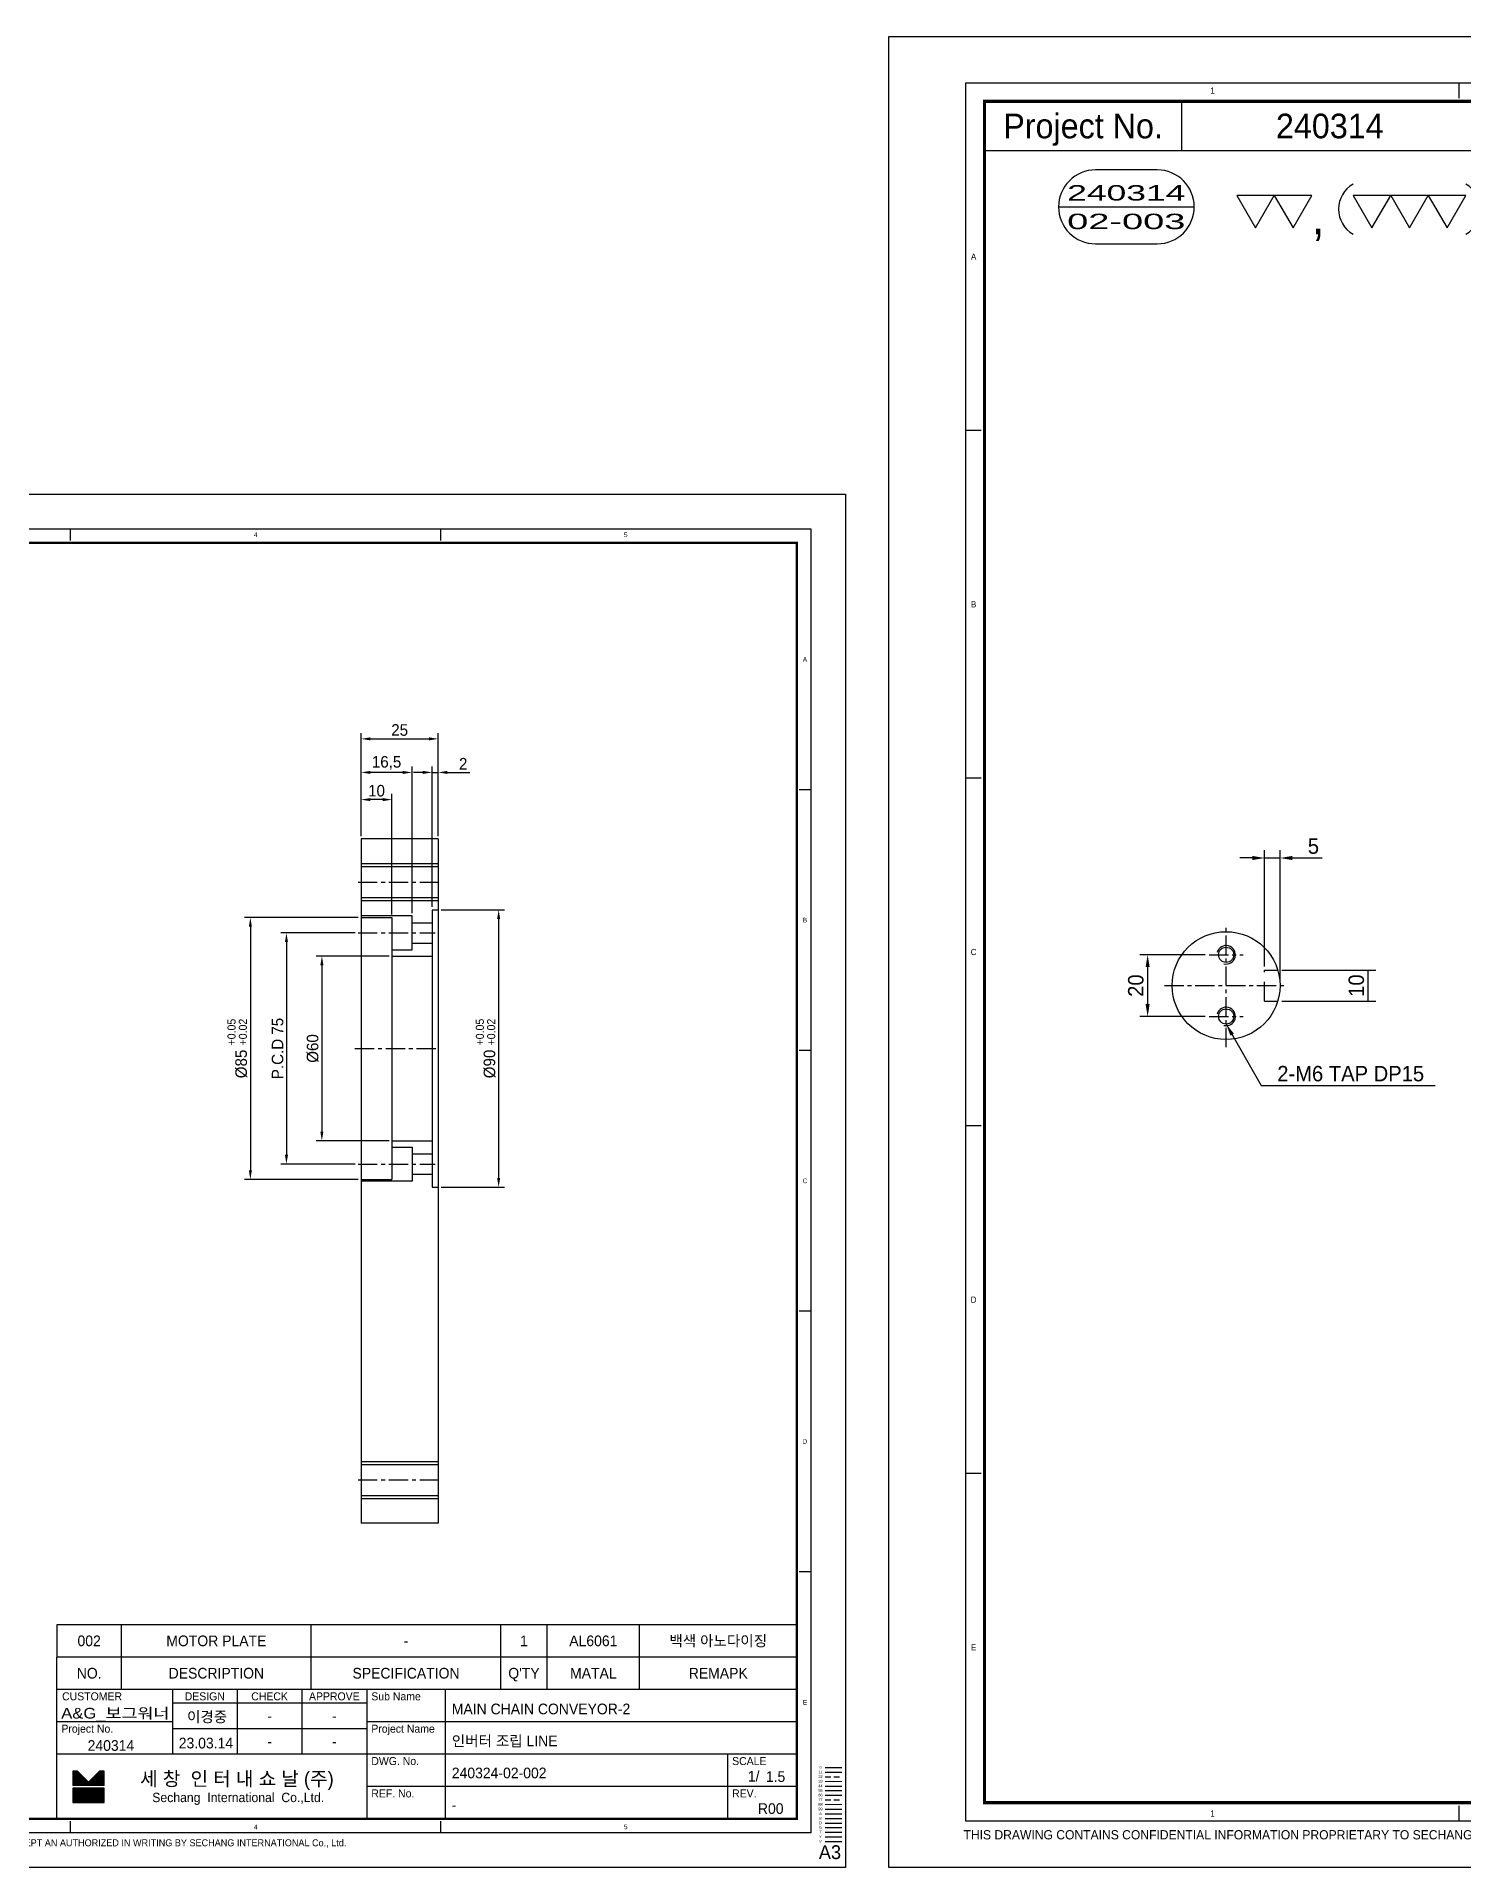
# Model space of a CAD drawing. Header units: inches. Extents: x 0 to 77285, y -118 to 40065.
# Drawn here: x 72357 to 72819, y 786 to 1380 of the extents above; entities that cross this region are included whole.
import ezdxf
from ezdxf.enums import TextEntityAlignment as Align

# ---------------------------------------------------------------- set-up
doc = ezdxf.new("R2010")
doc.units = ezdxf.units.IN
doc.header["$LTSCALE"] = 5
doc.header["$MEASUREMENT"] = 0
for name, pattern in [('CENTER', [2, 1.25, -0.25, 0.25, -0.25]), ('HIDDEN', [0.375, 0.25, -0.125]), ('PHANTOM', [2.5, 1.25, -0.25, 0.25, -0.25, 0.25, -0.25])]:
    doc.linetypes.add(name, pattern=pattern)
for name, color, linetype in [('11', 1, 'CENTER'), ('22', 2, 'HIDDEN'), ('44', 4, 'Continuous'), ('55', 5, 'Continuous'), ('66', 6, 'PHANTOM'), ('77', 40, 'HIDDEN'), ('99', 181, 'Continuous'), ('A', 8, 'Continuous'), ('B', 123, 'Continuous'), ('D', 3, 'Continuous'), ('G', 231, 'Continuous'), ('T', 3, 'Continuous'), ('VV', 1, 'Continuous'), ('Y', 60, 'Continuous')]:
    doc.layers.add(name, color=color, linetype=linetype)
doc.layers.add('33', color=3, linetype='PHANTOM', lineweight=9)
doc.layers.add('88', color=35, linetype='Continuous', lineweight=5)
doc.styles.add('SCI', font='')
doc.styles.get('SCI').set_extended_font_data('Gulim')
doc.dimstyles.new('SCH', dxfattribs={"dimtxt": 2.5, "dimasz": 2, "dimexe": 1.25, "dimexo": 0.625, "dimtad": 1, "dimdec": 8, "dimtxsty": 'SCI', "dimcen": 2.5, "dimclrd": 4, "dimclre": 4, "dimclrt": 7, "dimadec": 8, "dimazin": 2, "dimtfac": 1, "dimtdec": 8, "dimtmove": 0, "dimatfit": 3, "dimfxl": 1, "dimarcsym": 0})

# ---------------------------------------------------------------- blocks, each defined once
blk = doc.blocks.new('J2')
for p, q in [((0, 2.25), (-2.6, 2.25)), ((-2.6, 2.25), (-1.3, 0)), ((-1.3, 0), (0, 2.25)), ((2.6, 2.25), (0, 2.25)), ((0, 2.25), (1.3, 0)), ((1.3, 0), (2.6, 2.25))]:
    blk.add_line(p, q)
blk = doc.blocks.new('J3')
for p, q in [((-3.9, 2.25), (-2.6, 0)), ((-1.3, 2.25), (-3.9, 2.25)), ((-2.6, 0), (-1.3, 2.25)), ((-1.3, 2.25), (0, 0)), ((1.3, 2.25), (-1.3, 2.25)), ((0, 0), (1.3, 2.25)), ((1.3, 2.25), (2.6, 0)), ((3.9, 2.25), (1.3, 2.25)), ((2.6, 0), (3.9, 2.25))]:
    blk.add_line(p, q)
blk = doc.blocks.new('A$C645fd8c3')
at = {"linetype": 'Continuous'}
h = blk.add_hatch(dxfattribs=at)
h.set_pattern_fill('ANSI31', color=5, scale=0.563055, style=0)
h.set_pattern_definition([(45, (-482.600826, -378.99261), (-0.04976753, 0.04976753), [])])
h.paths.add_polyline_path([(259.73, -279.27), (259.73, -276.17), (258.74, -276.17), (256.35, -278.56), (253.96, -276.17), (252.97, -276.17), (252.97, -279.27)])
h.paths.add_polyline_path([(252.97, -279.83), (252.97, -282.93), (259.73, -282.93), (259.73, -279.83)])
at = {"color": 2}
for p, q in [((12.5, -289.5), (12.5, -7.5)), ((12.5, -7.5), (412.5, -7.5)), ((92.5, -10), (92.5, -7.5)), ((172.5, -10), (172.5, -7.5)), ((252.5, -10), (252.5, -7.5)), ((332.5, -10), (332.5, -7.5)), ((412.5, -7.5), (412.5, -289.5)), ((15, -63.9), (12.5, -63.9)), ((412.5, -63.9), (410, -63.9)), ((15, -120.3), (12.5, -120.3)), ((412.5, -120.3), (410, -120.3)), ((15, -176.7), (12.5, -176.7)), ((412.5, -176.7), (410, -176.7)), ((15, -233.1), (12.5, -233.1)), ((412.5, -233.1), (410, -233.1)), ((92.5, -289.5), (92.5, -287)), ((172.5, -289.5), (172.5, -287)), ((252.5, -289.5), (252.5, -287)), ((332.5, -289.5), (332.5, -287)), ((412.5, -289.5), (12.5, -289.5))]:
    blk.add_line(p, q, dxfattribs=at)
at = {"color": 40}
for p, q in [((47.5, -18.5), (47.5, -10.5)), ((95.5, -18.5), (95.5, -10.5))]:
    blk.add_line(p, q, dxfattribs=at)
at = {"color": 7, "linetype": 'Continuous'}
blk.add_line((27.52, -27.62), (49.52, -27.62), dxfattribs=at)
for p, q in [((409.5, -244.5), (249.5, -244.5)), ((249.5, -244.5), (249.5, -251.5)), ((249.5, -286.5), (249.5, -251.5)), ((409.5, -251.5), (249.5, -251.5)), ((409.5, -258.5), (249.5, -258.5)), ((316.5, -258.5), (316.5, -286.5)), ((316.5, -261.5), (274.5, -261.5)), ((316.5, -267), (274.5, -267)), ((415.59, -275.4), (419.2, -275.4))]:
    blk.add_line(p, q)
at = {"color": 3}
for p, q in [((263.5, -251.5), (263.5, -244.5)), ((304.5, -251.5), (304.5, -244.5)), ((345.5, -251.5), (345.5, -244.5)), ((355.5, -251.5), (355.5, -244.5)), ((375.5, -251.5), (375.5, -244.5)), ((263.5, -258.5), (263.5, -251.5)), ((304.5, -258.5), (304.5, -251.5)), ((345.5, -258.5), (345.5, -251.5)), ((355.5, -258.5), (355.5, -251.5)), ((375.5, -258.5), (375.5, -251.5)), ((274.5, -258.5), (274.5, -272.5)), ((288.5, -258.5), (288.5, -272.5)), ((302.5, -258.5), (302.5, -272.5)), ((333.5, -258.5), (333.5, -286.5)), ((274.5, -265.5), (249.5, -265.5)), ((409.58, -265.5), (316.5, -265.5)), ((409.5, -272.5), (249.5, -272.5)), ((409.58, -279.5), (316.5, -279.5))]:
    blk.add_line(p, q, dxfattribs=at)
at = {"color": 5, "linetype": 'Continuous'}
for p, q in [((252.97, -276.17), (252.97, -279.27)), ((253.96, -276.17), (252.97, -276.17)), ((253.96, -276.17), (256.35, -278.56)), ((258.74, -276.17), (256.35, -278.56)), ((259.73, -276.17), (258.74, -276.17)), ((259.73, -279.27), (259.73, -276.17)), ((259.73, -279.27), (252.97, -279.27)), ((252.97, -279.83), (252.97, -282.93)), ((259.73, -279.83), (252.97, -279.83)), ((259.73, -282.93), (259.73, -279.83)), ((252.97, -282.93), (259.73, -282.93))]:
    blk.add_line(p, q, dxfattribs=at)
at = {"color": 40, "const_width": 0.5}
blk.add_lwpolyline([(15.5, -286.5), (15.5, -10.5), (409.5, -10.5), (409.5, -286.5)], close=True, dxfattribs=at)
at = {"color": 40}
blk.add_lwpolyline([(15.5, -18.5), (95.5, -18.5)], dxfattribs=at)
blk.add_lwpolyline([(33.52, -21.62, 1), (33.52, -33.62), (43.52, -33.62, 1), (43.52, -21.62)], format="xyb", close=True)
at = {"const_width": 0.257}
blk.add_lwpolyline([(193.31, -268.04), (209.91, -268.04)], dxfattribs=at)
at = {"color": 3}
blk.add_lwpolyline([(193.31, -267.35), (209.91, -267.35)], dxfattribs=at)
for centre, start, end in [((77.61, -27.99), 120, 240), ((91.22, -27.99), 300, 60)]:
    blk.add_arc(centre, 4.69, start, end)
at = {"layer": '11'}
blk.add_line((415.59, -276.4), (419.2, -276.4), dxfattribs=at)
at = {"layer": '22'}
blk.add_line((415.59, -277.4), (419.2, -277.4), dxfattribs=at)
at = {"layer": '33'}
blk.add_line((415.59, -278.4), (419.2, -278.4), dxfattribs=at)
at = {"layer": '44'}
blk.add_line((415.59, -279.4), (419.2, -279.4), dxfattribs=at)
at = {"layer": '55'}
blk.add_line((415.59, -280.4), (419.2, -280.4), dxfattribs=at)
at = {"layer": '66'}
blk.add_line((415.59, -281.4), (419.2, -281.4), dxfattribs=at)
at = {"layer": '77'}
blk.add_line((415.59, -282.4), (419.2, -282.4), dxfattribs=at)
at = {"layer": '88'}
blk.add_line((415.59, -283.4), (419.2, -283.4), dxfattribs=at)
at = {"layer": '99'}
blk.add_line((415.59, -284.4), (419.2, -284.4), dxfattribs=at)
at = {"layer": 'A'}
blk.add_line((415.59, -285.4), (419.2, -285.4), dxfattribs=at)
at = {"layer": 'B'}
blk.add_line((415.59, -286.4), (419.2, -286.4), dxfattribs=at)
at = {"layer": 'D'}
blk.add_line((415.59, -287.4), (419.2, -287.4), dxfattribs=at)
at = {"layer": 'Defpoints', "color": 1}
blk.add_lwpolyline([(0, -297), (0, 0), (420, 0), (420, -297)], close=True, dxfattribs=at)
at = {"layer": 'G'}
blk.add_line((415.59, -288.4), (419.2, -288.4), dxfattribs=at)
at = {"layer": 'T'}
for p, q in [((394.5, -272.5), (394.5, -286.5)), ((415.59, -289.4), (419.2, -289.4))]:
    blk.add_line(p, q, dxfattribs=at)
at = {"layer": 'VV'}
blk.add_line((415.59, -291.4), (419.2, -291.4), dxfattribs=at)
at = {"layer": 'Y'}
blk.add_line((415.59, -290.4), (419.2, -290.4), dxfattribs=at)
at = {"xscale": 2.34375, "yscale": 2.34375, "zscale": 2.34375}
for name, p in [('J2', (62.5, -31.03)), ('J3', (84.42, -31.03))]:
    blk.add_blockref(name, p, dxfattribs=at)
at = {"color": 2, "style": 'SCI'}
for s, p in [('1', (52.5, -8.75)), ('2', (132.5, -8.75)), ('3', (212.5, -8.75)), ('4', (292.5, -8.75)), ('5', (372.5, -8.75)), ('A', (13.75, -35.7)), ('A', (411.25, -35.7)), ('B', (13.75, -92.1)), ('B', (411.25, -92.1)), ('C', (13.75, -148.5)), ('C', (411.25, -148.5)), ('D', (13.75, -204.9)), ('D', (411.25, -204.9)), ('E', (13.75, -261.3)), ('E', (411.25, -261.3)), ('E', (411.25, -261.3)), ('1', (52.5, -288.25)), ('2', (132.5, -288.25)), ('3', (212.5, -288.25)), ('4', (292.5, -288.25)), ('5', (372.5, -288.25))]:
    blk.add_text(s, height=1, dxfattribs=at).set_placement(p, align=Align.MIDDLE_CENTER)
at = {"style": 'SCI'}
for s, height, p in [('Project No.', 4, (31.5, -14.5)), (',', 5.86, (69.61, -29.14)), ('NO.', 2.308, (256.5, -255)), ('DESCRIPTION', 2.3077, (284, -255)), ('SPECIFICATION', 2.3077, (325, -255)), ("Q'TY", 2.308, (350.5, -255)), ('MATAL', 2.308, (365.5, -255)), ('REMAPK', 2.308, (392.5, -255)), ('DESIGN', 1.731, (281.5, -260)), ('CHECK', 1.731, (295.5, -260)), ('APPROVE', 1.731, (309.5, -260)), ('이경중', 2.308, (282, -264.44)), ('-', 2.31, (295.5, -264.25)), ('-', 2.31, (309.5, -264.25)), ('세 창  인 터 내 쇼 날 (주)', 3.0296, (288.44, -277.82)), ('0', 0.6, (414.6, -275.37)), ('Sechang  International  Co.,Ltd.', 2.0198, (288.72, -281.87))]:
    blk.add_text(s, height=height, dxfattribs=at).set_placement(p, align=Align.MIDDLE_CENTER)
for s, height, p in [('CUSTOMER', 1.731, (250.65, -260)), ('Sub Name', 1.731, (317.5, -260)), ('Project No.', 1.7308, (250.5, -267)), ('Project Name', 1.7308, (317.5, -267)), ('DWG. No.', 1.731, (317.5, -274)), ('SCALE', 1.731, (395.5, -274)), ('REF. No.', 1.731, (317.5, -281)), ('REV.', 1.731, (395.5, -281))]:
    blk.add_text(s, height=height, dxfattribs=at).set_placement(p, align=Align.MIDDLE_LEFT)
at = {"color": 40, "style": 'SCI'}
for s, height, p in [('-', 2.31, (295.5, -269.75)), ('-', 2.31, (309.5, -269.75)), ('1/', 2.308, (400.15, -277.29))]:
    blk.add_text(s, height=height, dxfattribs=at).set_placement(p, align=Align.MIDDLE_CENTER)
at = {"color": 3, "linetype": 'Continuous', "style": 'SCI'}
for s, p in [('THIS DRAWING CONTAINS CONFIDENTIAL INFORMATION PROPRIETARY TO SECHANG INTERNATIONAL Co., Ltd  ', (12.11, -292.46)), ('IT MUST NOT BE REPRODUCED OR DISCLOSED TO OTHERS OR USED IN ANY OTHER WAY IN WHOLE OR PART EXCEPT AN AUTHORIZED IN WRITING BY SECHANG INTERNATIONAL Co., Ltd.', (131.88, -292.43))]:
    blk.add_text(s, height=1.5, dxfattribs=at).set_placement(p)
at = {"color": 2, "style": 'SCI'}
blk.add_text('A3', height=3, dxfattribs=at).set_placement((419.05, -296.11), align=Align.BOTTOM_RIGHT)
at = {"color": 40, "insert": (196.28, -263.89), "char_height": 3, "attachment_point": 1, "style": 'SCI'}
blk.add_mtext_dynamic_manual_height_columns('NOTE{\\W0.8;\\P1. 일반 가공 공차 : %%P0.05로 할 것.\\P2. 일반 모따기는 C0.5~1로 할 것.\\P3. 지시없는 모서리 R1.0로 할 것.}', width=205.982, gutter_width=1.29, heights=[0], dxfattribs=at)
at = {"layer": '11', "style": 'SCI'}
blk.add_text('11', height=0.6, dxfattribs=at).set_placement((414.6, -276.37), align=Align.MIDDLE_CENTER)
at = {"layer": '22', "style": 'SCI'}
blk.add_text('22', height=0.6, dxfattribs=at).set_placement((414.6, -277.37), align=Align.MIDDLE_CENTER)
at = {"layer": '33', "style": 'SCI'}
blk.add_text('33', height=0.6, dxfattribs=at).set_placement((414.6, -278.37), align=Align.MIDDLE_CENTER)
at = {"layer": '44', "style": 'SCI'}
blk.add_text('44', height=0.6, dxfattribs=at).set_placement((414.6, -279.37), align=Align.MIDDLE_CENTER)
at = {"layer": '55', "style": 'SCI'}
blk.add_text('55', height=0.6, dxfattribs=at).set_placement((414.6, -280.37), align=Align.MIDDLE_CENTER)
at = {"layer": '66', "style": 'SCI'}
blk.add_text('66', height=0.6, dxfattribs=at).set_placement((414.6, -281.37), align=Align.MIDDLE_CENTER)
at = {"layer": '77', "style": 'SCI'}
blk.add_text('77', height=0.6, dxfattribs=at).set_placement((414.6, -282.37), align=Align.MIDDLE_CENTER)
at = {"layer": '88', "style": 'SCI'}
blk.add_text('88', height=0.6, dxfattribs=at).set_placement((414.6, -283.37), align=Align.MIDDLE_CENTER)
at = {"layer": '99', "style": 'SCI'}
blk.add_text('99', height=0.6, dxfattribs=at).set_placement((414.6, -284.37), align=Align.MIDDLE_CENTER)
at = {"layer": 'A', "style": 'SCI'}
blk.add_text('A', height=0.6, dxfattribs=at).set_placement((414.6, -285.37), align=Align.MIDDLE_CENTER)
at = {"layer": 'B', "style": 'SCI'}
blk.add_text('B', height=0.6, dxfattribs=at).set_placement((414.6, -286.37), align=Align.MIDDLE_CENTER)
at = {"layer": 'D', "style": 'SCI'}
blk.add_text('D', height=0.6, dxfattribs=at).set_placement((414.6, -287.37), align=Align.MIDDLE_CENTER)
at = {"layer": 'G', "style": 'SCI'}
blk.add_text('G', height=0.6, dxfattribs=at).set_placement((414.6, -288.37), align=Align.MIDDLE_CENTER)
at = {"layer": 'T', "style": 'SCI'}
blk.add_text('T', height=0.6, dxfattribs=at).set_placement((414.6, -289.37), align=Align.MIDDLE_CENTER)
at = {"layer": 'VV', "style": 'SCI'}
blk.add_text('V', height=0.6, dxfattribs=at).set_placement((414.6, -291.37), align=Align.MIDDLE_CENTER)
at = {"layer": 'Y', "style": 'SCI'}
blk.add_text('Y', height=0.6, dxfattribs=at).set_placement((414.6, -290.37), align=Align.MIDDLE_CENTER)
blk = doc.blocks.new('*D963')
at = {"color": 4, "lineweight": -2, "transparency": 16777216}
for p, q in [((72760.46, 1077.57), (72791.01, 1077.57)), ((72788.51, 1067.57), (72788.51, 1077.57)), ((72760.46, 1067.57), (72791.01, 1067.57))]:
    blk.add_line(p, q, dxfattribs=at)
at = {"layer": 'Defpoints', "color": 0, "transparency": 16777216}
for p in [(72759.21, 1077.57), (72788.51, 1077.57), (72759.21, 1067.57)]:
    blk.add_point(p, dxfattribs=at)
at = {"color": 7, "transparency": 16777216, "insert": (72784.69, 1072.57), "char_height": 5, "attachment_point": 5, "rotation": 90, "style": 'SCI'}
blk.add_mtext('10', dxfattribs=at)
blk = doc.blocks.new('*D964')
at = {"color": 4, "lineweight": -2, "transparency": 16777216}
for p, q in [((72750.93, 1113.98), (72746.93, 1113.98)), ((72754.93, 1078.82), (72754.93, 1116.48)), ((72754.93, 1113.98), (72759.93, 1113.98)), ((72759.93, 1073.82), (72759.93, 1116.48)), ((72763.93, 1113.98), (72773.56, 1113.98))]:
    blk.add_line(p, q, dxfattribs=at)
at = {"color": 4, "transparency": 16777216}
for points in [[(72750.93, 1114.64), (72750.93, 1113.31), (72754.93, 1113.98)], [(72763.93, 1114.64), (72763.93, 1113.31), (72759.93, 1113.98)]]:
    blk.add_solid(points, dxfattribs=at)
at = {"layer": 'Defpoints', "color": 0, "transparency": 16777216}
for p in [(72759.93, 1113.98), (72754.93, 1077.57), (72759.93, 1072.57)]:
    blk.add_point(p, dxfattribs=at)
at = {"color": 7, "transparency": 16777216, "insert": (72770.75, 1117.79), "char_height": 5, "attachment_point": 5, "style": 'SCI'}
blk.add_mtext('5', dxfattribs=at)
blk = doc.blocks.new('*D1003')
at = {"color": 4, "lineweight": -2, "transparency": 16777216}
for p, q in [((72735.68, 1082.57), (72714.49, 1082.57)), ((72716.99, 1078.57), (72716.99, 1066.57)), ((72735.68, 1062.57), (72714.49, 1062.57))]:
    blk.add_line(p, q, dxfattribs=at)
at = {"color": 4, "transparency": 16777216}
for points in [[(72716.32, 1078.57), (72717.65, 1078.57), (72716.99, 1082.57)], [(72716.32, 1066.57), (72717.65, 1066.57), (72716.99, 1062.57)]]:
    blk.add_solid(points, dxfattribs=at)
at = {"layer": 'Defpoints', "color": 0, "transparency": 16777216}
for p in [(72736.93, 1082.57), (72716.99, 1062.57), (72736.93, 1062.57)]:
    blk.add_point(p, dxfattribs=at)
at = {"color": 7, "transparency": 16777216, "insert": (72713.17, 1072.57), "char_height": 5, "attachment_point": 5, "rotation": 90, "style": 'SCI'}
blk.add_mtext('20', dxfattribs=at)
blk = doc.blocks.new('A$Ca256fcc8')
for p, q in [((2, 68), (-23, 68)), ((-23, 68), (-23, -154)), ((2, 68), (2, -154)), ((-23, 59.05), (2, 59.05)), ((-23, 48.95), (2, 48.95)), ((-6.5, 43), (-23, 43)), ((-23, 42.5), (-13, 42.5)), ((-13, 42.5), (-13, -42.5)), ((-6.5, 32), (-6.5, 43)), ((0, 45), (0, -45)), ((0, 45), (2, 45)), ((-6.5, 40.8), (0, 40.8)), ((-13, 32), (-6.5, 32)), ((-13, 30), (0, 30)), ((-6.5, 34.2), (0, 34.2)), ((-13, -30), (0, -30)), ((-13, -32), (-6.5, -32)), ((-6.5, -32), (-6.5, -43)), ((-6.5, -34.2), (0, -34.2)), ((-6.5, -40.8), (0, -40.8)), ((-23, -42.5), (-13, -42.5)), ((-6.5, -43), (-23, -43)), ((0, -45), (2, -45)), ((-23, -134.95), (2, -134.95)), ((-23, -145.05), (2, -145.05)), ((2, -154), (-23, -154))]:
    blk.add_line(p, q)
at = {"layer": '11'}
for p, q in [((-24, 54), (3, 54)), ((-24, 37.5), (1, 37.5)), ((-25, 0), (2, 0)), ((-24, -37.5), (1, -37.5)), ((-24, -140), (3, -140))]:
    blk.add_line(p, q, dxfattribs=at)
at = {"layer": 'T'}
for p, q in [((-23, 60), (2, 60)), ((-23, 48), (2, 48)), ((-23, -134), (2, -134)), ((-23, -146), (2, -146))]:
    blk.add_line(p, q, dxfattribs=at)
blk = doc.blocks.new('*D995')
at = {"color": 4, "lineweight": -2, "transparency": 16777216}
for p, q in [((72471, 1082.17), (72447.34, 1082.17)), ((72449.21, 1079.17), (72449.21, 1025.17)), ((72471, 1022.17), (72447.34, 1022.17))]:
    blk.add_line(p, q, dxfattribs=at)
at = {"color": 4, "transparency": 16777216}
for points in [[(72448.71, 1079.17), (72449.71, 1079.17), (72449.21, 1082.17)], [(72448.71, 1025.17), (72449.71, 1025.17), (72449.21, 1022.17)]]:
    blk.add_solid(points, dxfattribs=at)
at = {"layer": 'Defpoints', "color": 0, "transparency": 16777216}
for p in [(72471.94, 1082.17), (72449.21, 1022.17), (72471.94, 1022.17)]:
    blk.add_point(p, dxfattribs=at)
at = {"color": 7, "transparency": 16777216, "insert": (72446.26, 1052.17), "char_height": 3.75, "attachment_point": 5, "rotation": 90, "style": 'SCI'}
blk.add_mtext('%%C60', dxfattribs=at)
blk = doc.blocks.new('*D996')
at = {"color": 4, "lineweight": -2, "transparency": 16777216}
for p, q in [((72460, 1089.67), (72435.85, 1089.67)), ((72437.72, 1086.67), (72437.72, 1017.67)), ((72460, 1014.67), (72435.85, 1014.67))]:
    blk.add_line(p, q, dxfattribs=at)
at = {"color": 4, "transparency": 16777216}
for points in [[(72437.22, 1086.67), (72438.22, 1086.67), (72437.72, 1089.67)], [(72437.22, 1017.67), (72438.22, 1017.67), (72437.72, 1014.67)]]:
    blk.add_solid(points, dxfattribs=at)
at = {"layer": 'Defpoints', "color": 0, "transparency": 16777216}
for p in [(72460.94, 1089.67), (72437.72, 1014.67), (72460.94, 1014.67)]:
    blk.add_point(p, dxfattribs=at)
at = {"color": 7, "transparency": 16777216, "insert": (72434.86, 1052.17), "char_height": 3.75, "attachment_point": 5, "rotation": 90, "style": 'SCI'}
blk.add_mtext('P.C.D 75', dxfattribs=at)
blk = doc.blocks.new('*D997')
at = {"color": 4, "lineweight": -2, "transparency": 16777216}
for p, q in [((72461, 1094.67), (72424.15, 1094.67)), ((72426.02, 1091.67), (72426.02, 1012.67)), ((72461, 1009.67), (72424.15, 1009.67))]:
    blk.add_line(p, q, dxfattribs=at)
at = {"color": 4, "transparency": 16777216}
for points in [[(72425.52, 1091.67), (72426.52, 1091.67), (72426.02, 1094.67)], [(72425.52, 1012.67), (72426.52, 1012.67), (72426.02, 1009.67)]]:
    blk.add_solid(points, dxfattribs=at)
at = {"layer": 'Defpoints', "color": 0, "transparency": 16777216}
for p in [(72461.94, 1094.67), (72426.02, 1009.67), (72461.94, 1009.67)]:
    blk.add_point(p, dxfattribs=at)
at = {"color": 7, "transparency": 16777216, "insert": (72421.82, 1052.17), "char_height": 3.75, "attachment_point": 5, "rotation": 90, "style": 'SCI'}
blk.add_mtext('%%C85 {\\H0.7x;\\S+0.05^ +0.02;} ', dxfattribs=at)
blk = doc.blocks.new('*D988')
at = {"color": 4, "lineweight": -2, "transparency": 16777216}
for p, q in [((72461.94, 1121.1), (72461.94, 1134.79)), ((72471.94, 1095.6), (72471.94, 1134.79)), ((72468.94, 1132.92), (72464.94, 1132.92))]:
    blk.add_line(p, q, dxfattribs=at)
at = {"color": 4, "transparency": 16777216}
for points in [[(72464.94, 1133.42), (72464.94, 1132.42), (72461.94, 1132.92)], [(72468.94, 1133.42), (72468.94, 1132.42), (72471.94, 1132.92)]]:
    blk.add_solid(points, dxfattribs=at)
at = {"layer": 'Defpoints', "color": 0, "transparency": 16777216}
for p in [(72461.94, 1132.92), (72461.94, 1120.17), (72471.94, 1094.67)]:
    blk.add_point(p, dxfattribs=at)
at = {"color": 7, "transparency": 16777216, "insert": (72466.94, 1135.78), "char_height": 3.75, "attachment_point": 5, "style": 'SCI'}
blk.add_mtext('10', dxfattribs=at)
blk = doc.blocks.new('*D989')
at = {"color": 4, "lineweight": -2, "transparency": 16777216}
for p, q in [((72461.94, 1121.1), (72461.94, 1143.61)), ((72475.44, 1141.74), (72464.94, 1141.74)), ((72478.44, 1096.1), (72478.44, 1143.61))]:
    blk.add_line(p, q, dxfattribs=at)
at = {"color": 4, "transparency": 16777216}
for points in [[(72464.94, 1142.24), (72464.94, 1141.24), (72461.94, 1141.74)], [(72475.44, 1142.24), (72475.44, 1141.24), (72478.44, 1141.74)]]:
    blk.add_solid(points, dxfattribs=at)
at = {"layer": 'Defpoints', "color": 0, "transparency": 16777216}
for p in [(72461.94, 1141.74), (72461.94, 1120.17), (72478.44, 1095.17)]:
    blk.add_point(p, dxfattribs=at)
at = {"color": 7, "transparency": 16777216, "insert": (72470.19, 1144.83), "char_height": 3.75, "attachment_point": 5, "style": 'SCI'}
blk.add_mtext('16,5', dxfattribs=at)
blk = doc.blocks.new('*D990')
at = {"color": 4, "lineweight": -2, "transparency": 16777216}
for p, q in [((72481.94, 1141.74), (72478.94, 1141.74)), ((72484.94, 1098.1), (72484.94, 1143.61)), ((72484.94, 1141.74), (72486.94, 1141.74)), ((72486.94, 1121.1), (72486.94, 1143.61)), ((72489.94, 1141.74), (72497.15, 1141.74))]:
    blk.add_line(p, q, dxfattribs=at)
at = {"color": 4, "transparency": 16777216}
for points in [[(72481.94, 1142.24), (72481.94, 1141.24), (72484.94, 1141.74)], [(72489.94, 1142.24), (72489.94, 1141.24), (72486.94, 1141.74)]]:
    blk.add_solid(points, dxfattribs=at)
at = {"layer": 'Defpoints', "color": 0, "transparency": 16777216}
for p in [(72486.94, 1141.74), (72486.94, 1120.17), (72484.94, 1097.17)]:
    blk.add_point(p, dxfattribs=at)
at = {"color": 7, "transparency": 16777216, "insert": (72495.05, 1144.56), "char_height": 3.75, "attachment_point": 5, "style": 'SCI'}
blk.add_mtext('2', dxfattribs=at)
blk = doc.blocks.new('*D991')
at = {"color": 4, "lineweight": -2, "transparency": 16777216}
for p, q in [((72461.94, 1121.1), (72461.94, 1154.5)), ((72464.94, 1152.63), (72483.94, 1152.63)), ((72486.94, 1121.1), (72486.94, 1154.5))]:
    blk.add_line(p, q, dxfattribs=at)
at = {"color": 4, "transparency": 16777216}
for points in [[(72464.94, 1153.13), (72464.94, 1152.13), (72461.94, 1152.63)], [(72483.94, 1153.13), (72483.94, 1152.13), (72486.94, 1152.63)]]:
    blk.add_solid(points, dxfattribs=at)
at = {"layer": 'Defpoints', "color": 0, "transparency": 16777216}
for p in [(72486.94, 1152.63), (72461.94, 1120.17), (72486.94, 1120.17)]:
    blk.add_point(p, dxfattribs=at)
at = {"color": 7, "transparency": 16777216, "insert": (72474.44, 1155.49), "char_height": 3.75, "attachment_point": 5, "style": 'SCI'}
blk.add_mtext('25', dxfattribs=at)
blk = doc.blocks.new('*D992')
at = {"color": 4, "lineweight": -2, "transparency": 16777216}
for p, q in [((72487.88, 1097.17), (72508.42, 1097.17)), ((72506.54, 1094.17), (72506.54, 1010.17)), ((72487.88, 1007.17), (72508.42, 1007.17))]:
    blk.add_line(p, q, dxfattribs=at)
at = {"color": 4, "transparency": 16777216}
for points in [[(72506.04, 1094.17), (72507.04, 1094.17), (72506.54, 1097.17)], [(72506.04, 1010.17), (72507.04, 1010.17), (72506.54, 1007.17)]]:
    blk.add_solid(points, dxfattribs=at)
at = {"layer": 'Defpoints', "color": 0, "transparency": 16777216}
for p in [(72486.94, 1097.17), (72486.94, 1007.17), (72506.54, 1007.17)]:
    blk.add_point(p, dxfattribs=at)
at = {"color": 7, "transparency": 16777216, "insert": (72502.34, 1052.17), "char_height": 3.75, "attachment_point": 5, "rotation": 90, "style": 'SCI'}
blk.add_mtext('%%C90 {\\H0.7x;\\S+0.05^ +0.02;} ', dxfattribs=at)

msp = doc.modelspace()

# ---------------------------------------------------------------- linework, layer by layer
for centre, radius in [((72742.43473511, 1072.57103999), 17.5), ((72742.43473511, 1082.57103999), 2.45873412), ((72742.43473511, 1062.57103999), 2.45873412)]:
    msp.add_circle(centre, radius)
at = {"layer": '11'}
for p, q in [((72742.43473511, 1052.57103999), (72742.43473511, 1092.57103999)), ((72736.93473511, 1082.57103999), (72747.93473511, 1082.57103999)), ((72722.43473511, 1072.57103999), (72762.43473511, 1072.57103999)), ((72736.93473511, 1062.57103999), (72747.93473511, 1062.57103999))]:
    msp.add_line(p, q, dxfattribs=at)
at = {"layer": '22', "ltscale": 5}
for p, q in [((72754.93473511, 1077.57103999), (72759.20524494, 1077.57103999)), ((72754.93473511, 1067.57103999), (72754.93473511, 1077.57103999)), ((72754.93473511, 1067.57103999), (72759.20524494, 1067.57103999))]:
    msp.add_line(p, q, dxfattribs=at)
at = {"layer": 'T'}
for centre in [(72742.43473511, 1082.57103999), (72742.43473511, 1062.57103999)]:
    msp.add_arc(centre, 3, 255.0000000007, 164.9999999999, dxfattribs=at)

# ---------------------------------------------------------------- block references
at = {"color": 3}
for p, xscale, yscale, zscale in [((72633.06003237, 1380.47465905), 2, 2, 2), ((71988.99753237, 1231.97465905), 1.5, 1.5, 1.5)]:
    msp.add_blockref('A$C645fd8c3', p, dxfattribs=dict(at, xscale=xscale, yscale=yscale, zscale=zscale))
msp.add_blockref('A$Ca256fcc8', (72484.94244283, 1052.16643055))

# ---------------------------------------------------------------- texts
at = {"style": 'SCI'}
for s, height, p in [('240314', 8, (72776.06003237, 1351.47465905)), ('002', 3.461538462, (72373.74753237, 859.97465905)), ('MOTOR PLATE', 3.4615384615, (72414.99753237, 859.97467144)), ('1', 3.46153846, (72514.74753237, 859.97465905)), ('AL6061', 3.461538462, (72537.24753237, 859.97465905)), ('백색 아노다이징', 3.461538462, (72577.74753237, 859.97465905)), ('-', 3.46153846, (72476.49753237, 859.97465905))]:
    msp.add_text(s, height=height, dxfattribs=at).set_placement(p, align=Align.MIDDLE_CENTER)
for s, width, p, p2 in [('240314', 1.63101, (72690.90637707, 1327.29229296), (72729.21665658, 1327.29229296)), ('02-003', 1.60732, (72690.90637707, 1318.01423651), (72729.21665658, 1318.01423651))]:
    msp.add_text(s, height=5, dxfattribs=dict(at, width=width)).set_placement(p, p2, align=Align.FIT)
at = {"color": 40, "style": 'SCI', "width": 1.12551}
msp.add_text('A&G_보그워너', height=3.461538462, dxfattribs=at).set_placement((72364.6837795, 834.76809367), (72399.7581099, 834.76809367), align=Align.FIT)
at = {"color": 40, "style": 'SCI'}
for s, height, p in [('MAIN CHAIN CONVEYOR-2', 3.4615384615, (72491.34111306, 837.87850521)), ('인버터 조립 LINE', 3.4615384615, (72491.34111306, 827.49388982)), ('240324-02-002', 3.4615384615, (72491.34111306, 817.10927444)), ('1.5', 3.461538462, (72593.18344178, 815.92658213)), ('-', 3.46153846, (72491.34111306, 806.72465905))]:
    msp.add_text(s, height=height, dxfattribs=at).set_placement(p, align=Align.MIDDLE_LEFT)
for s, p in [('240314', (72380.81231624, 826.02273598)), ('23.03.14', (72411.611905, 826.80158213)), ('R00', (72594.76676314, 805.54196675))]:
    msp.add_text(s, height=3.461538462, dxfattribs=at).set_placement(p, align=Align.MIDDLE_CENTER)
at = {"color": 7, "insert": (72759.02557883, 1041.44729066), "char_height": 5, "attachment_point": 7, "style": 'SCI'}
msp.add_mtext('2-M6 TAP DP15', dxfattribs=at)

# ---------------------------------------------------------------- dimensions: what is measured, and where the dimension line sits
for base, p1, p2, override, picture, middle in [((72486.9424428287, 1152.6297395481), (72461.9424428287, 1120.1664305531), (72486.9424428287, 1120.1664305531), {"dimscale": 1.5}, '*D991', (72474.4424428287, 1155.4896762991)), ((72461.9424428287, 1141.7394974552), (72478.4424428287, 1095.1664305531), (72461.9424428287, 1120.1664305531), {"dimscale": 1.5}, '*D989', (72470.1924428287, 1144.8341212901)), ((72486.94244283, 1141.73949746), (72484.94244283, 1097.16643055), (72486.94244283, 1120.16643055), {"dimscale": 1.5}, '*D990', (72495.04588823, 1144.5569908)), ((72461.9424428287, 1132.916922183), (72471.9424428287, 1094.6664305531), (72461.9424428287, 1120.1664305531), {"dimscale": 1.5}, '*D988', (72466.9424428287, 1135.7818522762)), ((72759.9347351112, 1113.9763253656), (72754.9347351112, 1077.5710399904), (72759.9347351112, 1072.5710399903), {"dimscale": 2}, '*D964', (72770.7459867757, 1117.7862454721))]:
    dim = msp.add_linear_dim(base=base, p1=p1, p2=p2, dimstyle='SCH', override=override)
    dim.commit()
    dim.dimension.update_dxf_attribs({"geometry": picture, "text_midpoint": middle})
for base, p1, p2, text, picture, middle in [((72426.0229346452, 1009.6664305531), (72461.9424428287, 1094.6664305531), (72461.9424428287, 1009.6664305531), '%%C<> {\\H0.7x;\\S+0.05^ +0.02;} ', '*D997', (72421.8167096119, 1052.1664305531)), ((72506.5416671228, 1007.1664305531), (72486.9424428287, 1097.1664305531), (72486.9424428287, 1007.1664305531), '%%C<> {\\H0.7x;\\S+0.05^ +0.02;} ', '*D992', (72502.3354420895, 1052.1664305531)), ((72437.7238897869, 1014.6664305531), (72460.9424428287, 1089.6664305531), (72460.9424428287, 1014.6664305531), 'P.C.D <>', '*D996', (72434.8614563648, 1052.1664305531)), ((72449.2125324047, 1022.1664305531), (72471.9424428287, 1082.1664305531), (72471.9424428287, 1022.1664305531), '%%C<>', '*D995', (72446.2577221517, 1052.1664305531))]:
    dim = msp.add_linear_dim(base=base, p1=p1, p2=p2, angle=90, text=text, dimstyle='SCH', override={"dimscale": 1.5})
    dim.commit()
    dim.dimension.update_dxf_attribs({"geometry": picture, "text_midpoint": middle})
for base, p1, p2, picture, middle in [((72716.987680036, 1062.5710399903), (72736.9347351112, 1082.5710399903), (72736.9347351112, 1062.5710399903), '*D1003', (72713.1744310346, 1072.5710399903)), ((72788.5137377193, 1077.5710399904), (72759.2052449425, 1067.5710399904), (72759.2052449425, 1077.5710399904), '*D963', (72784.6938309283, 1072.5710399904))]:
    dim = msp.add_linear_dim(base=base, p1=p1, p2=p2, angle=90, dimstyle='SCH', override={"dimscale": 2})
    dim.commit()
    dim.dimension.update_dxf_attribs({"geometry": picture, "text_midpoint": middle})

# ---------------------------------------------------------------- leaders
at = {"annotation_type": 0, "has_hookline": 1, "hookline_direction": 0, "text_width": 51.1517976}
msp.add_leader([(72742.43473511, 1060.11230587), (72753.77557883, 1040.19729066), (72757.77557883, 1040.19729066)], dimstyle='SCH', override={"dimscale": 2, "dimgap": 0.625, "dimtad": 1}, dxfattribs=at)

doc.saveas('drawing.dxf')
